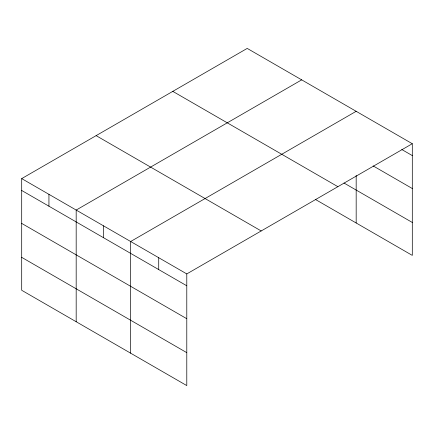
<?xml version="1.0" encoding="UTF-8"?>
<svg xmlns="http://www.w3.org/2000/svg" width="434" height="434" viewBox="0 0 434 434"><rect width="100%" height="100%" fill="white"/><g stroke="black" fill="none" stroke-linecap="round" stroke-linejoin="round"><path stroke-width="0.65" d="M412.3 143.719L247.212 48.407L21.7 178.607L21.7 290.281L186.788 385.593L186.788 273.919L412.3 143.719L412.3 255.393L315.599 199.564M301.695 79.861L76.178 210.061L76.178 321.735M356.173 111.31L130.656 241.51L130.656 353.189M401.776 149.508L412.3 155.584M373.126 165.907L412.3 188.519M343.999 183.023L412.3 222.458M172.797 91.373L337.88 186.685M96.12 135.641L261.203 230.953M21.7 178.607L186.788 273.919M21.7 190.472L186.788 285.784M21.7 223.407L186.788 318.719M21.7 257.346L186.788 352.658M356.173 175.412L356.173 222.989M158.719 257.715L158.719 269.579M103.417 225.783L103.417 237.653M48.939 194.334L48.939 206.199"/></g></svg>
